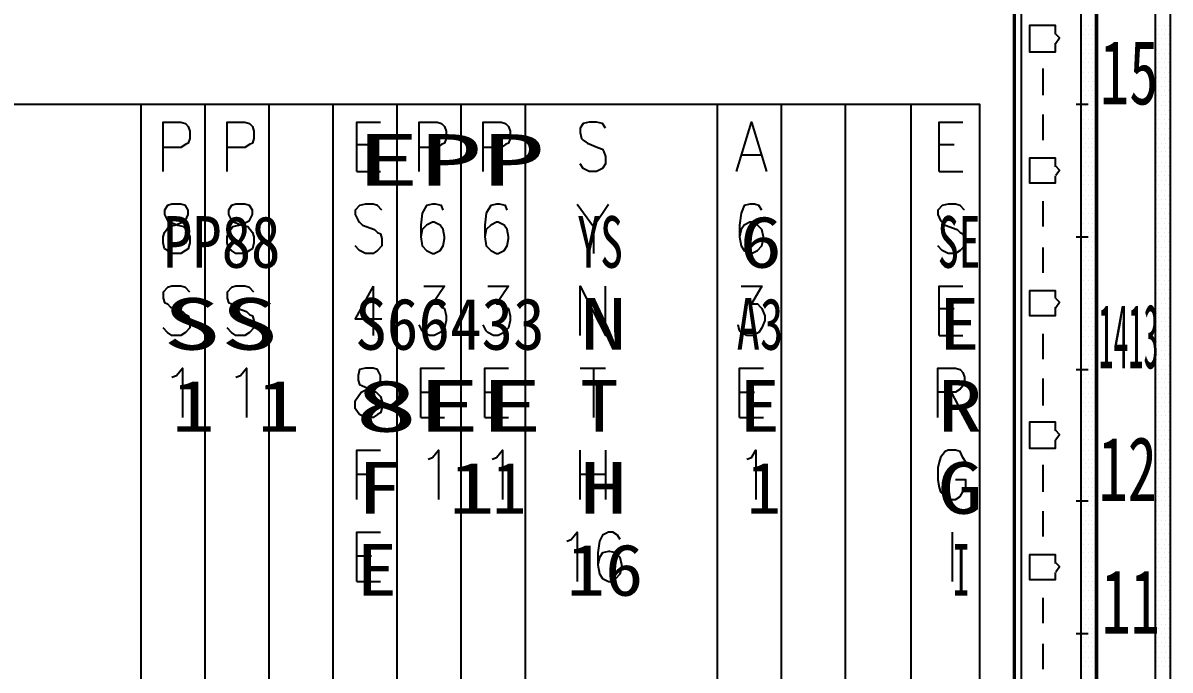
# Model space of a CAD drawing. Header units: metres. Extents: x 17 to 1264, y 17 to 859.
# Drawn here: x 231.7 to 342.6, y 276.7 to 339.2 of the extents above; entities that cross this region are included whole.
import ezdxf

# ---------------------------------------------------------------- set-up
doc = ezdxf.new("R2010")
doc.units = ezdxf.units.M
for name, color, linetype in [('LINES', 7, 'Continuous'), ('POLYLINES', 4, 'Continuous'), ('RECTS', 7, 'Continuous'), ('TEXTS', 3, 'Continuous')]:
    doc.layers.add(name, color=color, linetype=linetype)

msp = doc.modelspace()

# ---------------------------------------------------------------- linework, layer by layer
at = {"layer": 'LINES'}
for p, q in [((327.59, 152.64), (327.59, 755.14)), ((334.22, 338.98), (334.22, 338.98)), ((334.36, 338.54), (334.36, 338.54)), ((334.65, 338.98), (334.65, 338.98)), ((334.94, 338.54), (334.94, 338.54)), ((335.08, 338.98), (335.08, 338.98)), ((335.37, 338.54), (335.37, 338.54)), ((341.27, 338.54), (341.27, 338.54)), ((341.42, 338.98), (341.42, 338.98)), ((341.71, 338.54), (341.71, 338.54)), ((341.99, 338.98), (341.99, 338.98)), ((342.14, 338.54), (342.14, 338.54)), ((342.43, 338.98), (342.43, 338.98)), ((334.22, 338.11), (334.22, 338.11)), ((334.22, 337.1), (334.22, 337.1)), ((334.36, 337.68), (334.36, 337.68)), ((334.65, 338.11), (334.65, 338.11)), ((334.65, 337.1), (334.65, 337.1)), ((334.94, 337.68), (334.94, 337.68)), ((335.08, 338.11), (335.08, 338.11)), ((335.08, 337.1), (335.08, 337.1)), ((335.37, 337.68), (335.37, 337.68)), ((341.27, 337.68), (341.27, 337.68)), ((341.42, 338.11), (341.42, 338.11)), ((341.42, 337.1), (341.42, 337.1)), ((341.71, 337.68), (341.71, 337.68)), ((341.99, 338.11), (341.99, 338.11)), ((341.99, 337.1), (341.99, 337.1)), ((342.14, 337.68), (342.14, 337.68)), ((342.43, 338.11), (342.43, 338.11)), ((342.43, 337.1), (342.43, 337.1)), ((334.22, 336.24), (334.22, 336.24)), ((334.36, 336.67), (334.36, 336.67)), ((334.65, 336.24), (334.65, 336.24)), ((334.94, 336.67), (334.94, 336.67)), ((335.08, 336.24), (335.08, 336.24)), ((335.37, 336.67), (335.37, 336.67)), ((341.27, 336.67), (341.27, 336.67)), ((341.42, 336.24), (341.42, 336.24)), ((341.71, 336.67), (341.71, 336.67)), ((341.99, 336.24), (341.99, 336.24)), ((342.14, 336.67), (342.14, 336.67)), ((342.43, 336.24), (342.43, 336.24)), ((334.22, 335.38), (334.22, 335.38)), ((334.36, 335.81), (334.36, 335.81)), ((334.36, 334.94), (334.36, 334.94)), ((334.65, 335.38), (334.65, 335.38)), ((334.94, 335.81), (334.94, 335.81)), ((334.94, 334.94), (334.94, 334.94)), ((335.08, 335.38), (335.08, 335.38)), ((335.37, 335.81), (335.37, 335.81)), ((335.37, 334.94), (335.37, 334.94)), ((341.27, 335.81), (341.27, 335.81)), ((341.27, 334.94), (341.27, 334.94)), ((341.42, 335.38), (341.42, 335.38)), ((341.71, 335.81), (341.71, 335.81)), ((341.71, 334.94), (341.71, 334.94)), ((341.99, 335.38), (341.99, 335.38)), ((342.14, 335.81), (342.14, 335.81)), ((342.14, 334.94), (342.14, 334.94)), ((342.43, 335.38), (342.43, 335.38)), ((330.26, 334.8), (330.26, 332.21)), ((334.22, 334.37), (334.22, 334.37)), ((334.36, 333.94), (334.36, 333.94)), ((334.65, 334.37), (334.65, 334.37)), ((334.94, 333.94), (334.94, 333.94)), ((335.08, 334.37), (335.08, 334.37)), ((335.37, 333.94), (335.37, 333.94)), ((341.27, 333.94), (341.27, 333.94)), ((341.42, 334.37), (341.42, 334.37)), ((341.71, 333.94), (341.71, 333.94)), ((341.99, 334.37), (341.99, 334.37)), ((342.14, 333.94), (342.14, 333.94)), ((342.43, 334.37), (342.43, 334.37)), ((334.22, 333.5), (334.22, 333.5)), ((334.22, 332.64), (334.22, 332.64)), ((334.36, 333.07), (334.36, 333.07)), ((334.65, 333.5), (334.65, 333.5)), ((334.65, 332.64), (334.65, 332.64)), ((334.94, 333.07), (334.94, 333.07)), ((335.08, 333.5), (335.08, 333.5)), ((335.08, 332.64), (335.08, 332.64)), ((335.37, 333.07), (335.37, 333.07)), ((341.27, 333.07), (341.27, 333.07)), ((341.42, 333.5), (341.42, 333.5)), ((341.42, 332.64), (341.42, 332.64)), ((341.71, 333.07), (341.71, 333.07)), ((341.99, 333.5), (341.99, 333.5)), ((341.99, 332.64), (341.99, 332.64)), ((342.14, 333.07), (342.14, 333.07)), ((342.43, 333.5), (342.43, 333.5)), ((342.43, 332.64), (342.43, 332.64)), ((334.22, 331.63), (334.22, 331.63)), ((334.36, 332.21), (334.36, 332.21)), ((334.65, 331.63), (334.65, 331.63)), ((334.94, 332.21), (334.94, 332.21)), ((335.08, 331.63), (335.08, 331.63)), ((335.37, 332.21), (335.37, 332.21)), ((341.27, 332.21), (341.27, 332.21)), ((341.42, 331.63), (341.42, 331.63)), ((341.71, 332.21), (341.71, 332.21)), ((341.99, 331.63), (341.99, 331.63)), ((342.14, 332.21), (342.14, 332.21)), ((342.43, 331.63), (342.43, 331.63)), ((280.22, 331.34), (292.6, 331.34)), ((333.5, 331.34), (334.65, 331.34)), ((334.22, 330.77), (334.22, 330.77)), ((334.36, 331.2), (334.36, 331.2)), ((334.65, 330.77), (334.65, 330.77)), ((334.94, 331.2), (334.94, 331.2)), ((335.08, 330.77), (335.08, 330.77)), ((335.37, 331.2), (335.37, 331.2)), ((341.27, 331.2), (341.27, 331.2)), ((341.42, 330.77), (341.42, 330.77)), ((341.71, 331.2), (341.71, 331.2)), ((341.99, 330.77), (341.99, 330.77)), ((342.14, 331.2), (342.14, 331.2)), ((342.43, 330.77), (342.43, 330.77)), ((330.26, 330.34), (330.26, 327.89)), ((334.22, 329.9), (334.22, 329.9)), ((334.36, 330.34), (334.36, 330.34)), ((334.36, 329.47), (334.36, 329.47)), ((334.65, 329.9), (334.65, 329.9)), ((334.94, 330.34), (334.94, 330.34)), ((334.94, 329.47), (334.94, 329.47)), ((335.08, 329.9), (335.08, 329.9)), ((335.37, 330.34), (335.37, 330.34)), ((335.37, 329.47), (335.37, 329.47)), ((341.27, 330.34), (341.27, 330.34)), ((341.27, 329.47), (341.27, 329.47)), ((341.42, 329.9), (341.42, 329.9)), ((341.71, 330.34), (341.71, 330.34)), ((341.71, 329.47), (341.71, 329.47)), ((341.99, 329.9), (341.99, 329.9)), ((342.14, 330.34), (342.14, 330.34)), ((342.14, 329.47), (342.14, 329.47)), ((342.43, 329.9), (342.43, 329.9)), ((334.22, 329.04), (334.22, 329.04)), ((334.36, 328.46), (334.36, 328.46)), ((334.65, 329.04), (334.65, 329.04)), ((334.94, 328.46), (334.94, 328.46)), ((335.08, 329.04), (335.08, 329.04)), ((335.37, 328.46), (335.37, 328.46)), ((341.27, 328.46), (341.27, 328.46)), ((341.42, 329.04), (341.42, 329.04)), ((341.71, 328.46), (341.71, 328.46)), ((341.99, 329.04), (341.99, 329.04)), ((342.14, 328.46), (342.14, 328.46)), ((342.43, 329.04), (342.43, 329.04)), ((263.95, 327.46), (265.39, 327.46)), ((320.25, 327.46), (321.69, 327.46)), ((334.22, 328.03), (334.22, 328.03)), ((334.22, 327.17), (334.22, 327.17)), ((334.36, 327.6), (334.36, 327.6)), ((334.65, 328.03), (334.65, 328.03)), ((334.65, 327.17), (334.65, 327.17)), ((334.94, 327.6), (334.94, 327.6)), ((335.08, 328.03), (335.08, 328.03)), ((335.08, 327.17), (335.08, 327.17)), ((335.37, 327.6), (335.37, 327.6)), ((341.27, 327.6), (341.27, 327.6)), ((341.42, 328.03), (341.42, 328.03)), ((341.42, 327.17), (341.42, 327.17)), ((341.71, 327.6), (341.71, 327.6)), ((341.99, 328.03), (341.99, 328.03)), ((341.99, 327.17), (341.99, 327.17)), ((342.14, 327.6), (342.14, 327.6)), ((342.43, 328.03), (342.43, 328.03)), ((342.43, 327.17), (342.43, 327.17)), ((301.1, 326.45), (302.97, 326.45)), ((334.22, 326.3), (334.22, 326.3)), ((334.36, 326.74), (334.36, 326.74)), ((334.65, 326.3), (334.65, 326.3)), ((334.94, 326.74), (334.94, 326.74)), ((335.08, 326.3), (335.08, 326.3)), ((335.37, 326.74), (335.37, 326.74)), ((341.27, 326.74), (341.27, 326.74)), ((341.42, 326.3), (341.42, 326.3)), ((341.71, 326.74), (341.71, 326.74)), ((341.99, 326.3), (341.99, 326.3)), ((342.14, 326.74), (342.14, 326.74)), ((342.43, 326.3), (342.43, 326.3)), ((334.22, 325.3), (334.22, 325.3)), ((334.36, 325.73), (334.36, 325.73)), ((334.65, 325.3), (334.65, 325.3)), ((334.94, 325.73), (334.94, 325.73)), ((335.08, 325.3), (335.08, 325.3)), ((335.37, 325.73), (335.37, 325.73)), ((341.27, 325.73), (341.27, 325.73)), ((341.42, 325.3), (341.42, 325.3)), ((341.71, 325.73), (341.71, 325.73)), ((341.99, 325.3), (341.99, 325.3)), ((342.14, 325.73), (342.14, 325.73)), ((342.43, 325.3), (342.43, 325.3)), ((263.95, 324.86), (266.25, 324.86)), ((320.25, 324.86), (322.55, 324.86)), ((334.22, 324.43), (334.22, 324.43)), ((334.36, 324.86), (334.36, 324.86)), ((334.36, 324), (334.36, 324)), ((334.65, 324.43), (334.65, 324.43)), ((334.94, 324.86), (334.94, 324.86)), ((334.94, 324), (334.94, 324)), ((335.08, 324.43), (335.08, 324.43)), ((335.37, 324.86), (335.37, 324.86)), ((335.37, 324), (335.37, 324)), ((341.27, 324.86), (341.27, 324.86)), ((341.27, 324), (341.27, 324)), ((341.42, 324.43), (341.42, 324.43)), ((341.71, 324.86), (341.71, 324.86)), ((341.71, 324), (341.71, 324)), ((341.99, 324.43), (341.99, 324.43)), ((342.14, 324.86), (342.14, 324.86)), ((342.14, 324), (342.14, 324)), ((342.43, 324.43), (342.43, 324.43)), ((334.22, 323.57), (334.22, 323.57)), ((334.36, 322.99), (334.36, 322.99)), ((334.65, 323.57), (334.65, 323.57)), ((334.94, 322.99), (334.94, 322.99)), ((335.08, 323.57), (335.08, 323.57)), ((335.37, 322.99), (335.37, 322.99)), ((341.27, 322.99), (341.27, 322.99)), ((341.42, 323.57), (341.42, 323.57)), ((341.71, 322.99), (341.71, 322.99)), ((341.99, 323.57), (341.99, 323.57)), ((342.14, 322.99), (342.14, 322.99)), ((342.43, 323.57), (342.43, 323.57)), ((330.26, 321.98), (330.26, 319.54)), ((334.22, 322.56), (334.22, 322.56)), ((334.22, 321.7), (334.22, 321.7)), ((334.36, 322.13), (334.36, 322.13)), ((334.65, 322.56), (334.65, 322.56)), ((334.65, 321.7), (334.65, 321.7)), ((334.94, 322.13), (334.94, 322.13)), ((335.08, 322.56), (335.08, 322.56)), ((335.08, 321.7), (335.08, 321.7)), ((335.37, 322.13), (335.37, 322.13)), ((341.27, 322.13), (341.27, 322.13)), ((341.42, 322.56), (341.42, 322.56)), ((341.42, 321.7), (341.42, 321.7)), ((341.71, 322.13), (341.71, 322.13)), ((341.99, 322.56), (341.99, 322.56)), ((341.99, 321.7), (341.99, 321.7)), ((342.14, 322.13), (342.14, 322.13)), ((342.43, 322.56), (342.43, 322.56)), ((342.43, 321.7), (342.43, 321.7)), ((334.22, 320.83), (334.22, 320.83)), ((334.36, 321.26), (334.36, 321.26)), ((334.65, 320.83), (334.65, 320.83)), ((334.94, 321.26), (334.94, 321.26)), ((335.08, 320.83), (335.08, 320.83)), ((335.37, 321.26), (335.37, 321.26)), ((341.27, 321.26), (341.27, 321.26)), ((341.42, 320.83), (341.42, 320.83)), ((341.71, 321.26), (341.71, 321.26)), ((341.99, 320.83), (341.99, 320.83)), ((342.14, 321.26), (342.14, 321.26)), ((342.43, 320.83), (342.43, 320.83)), ((286.84, 319.54), (286.84, 316.94)), ((334.22, 319.82), (334.22, 319.82)), ((334.36, 320.26), (334.36, 320.26)), ((334.36, 319.39), (334.36, 319.39)), ((334.65, 319.82), (334.65, 319.82)), ((334.94, 320.26), (334.94, 320.26)), ((334.94, 319.39), (334.94, 319.39)), ((335.08, 319.82), (335.08, 319.82)), ((335.37, 320.26), (335.37, 320.26)), ((335.37, 319.39), (335.37, 319.39)), ((341.27, 320.26), (341.27, 320.26)), ((341.27, 319.39), (341.27, 319.39)), ((341.42, 319.82), (341.42, 319.82)), ((341.71, 320.26), (341.71, 320.26)), ((341.71, 319.39), (341.71, 319.39)), ((341.99, 319.82), (341.99, 319.82)), ((342.14, 320.26), (342.14, 320.26)), ((342.14, 319.39), (342.14, 319.39)), ((342.43, 319.82), (342.43, 319.82)), ((333.5, 318.53), (334.65, 318.53)), ((334.22, 318.96), (334.22, 318.96)), ((334.36, 318.53), (334.36, 318.53)), ((334.65, 318.96), (334.65, 318.96)), ((334.94, 318.53), (334.94, 318.53)), ((335.08, 318.96), (335.08, 318.96)), ((335.37, 318.53), (335.37, 318.53)), ((341.27, 318.53), (341.27, 318.53)), ((341.42, 318.96), (341.42, 318.96)), ((341.71, 318.53), (341.71, 318.53)), ((341.99, 318.96), (341.99, 318.96)), ((342.14, 318.53), (342.14, 318.53)), ((342.43, 318.96), (342.43, 318.96)), ((330.26, 317.52), (330.26, 315.07)), ((334.22, 318.1), (334.22, 318.1)), ((334.36, 317.52), (334.36, 317.52)), ((334.65, 318.1), (334.65, 318.1)), ((334.94, 317.52), (334.94, 317.52)), ((335.08, 318.1), (335.08, 318.1)), ((335.37, 317.52), (335.37, 317.52)), ((341.27, 317.52), (341.27, 317.52)), ((341.42, 318.1), (341.42, 318.1)), ((341.71, 317.52), (341.71, 317.52)), ((341.99, 318.1), (341.99, 318.1)), ((342.14, 317.52), (342.14, 317.52)), ((342.43, 318.1), (342.43, 318.1)), ((334.22, 317.09), (334.22, 317.09)), ((334.22, 316.22), (334.22, 316.22)), ((334.36, 316.66), (334.36, 316.66)), ((334.65, 317.09), (334.65, 317.09)), ((334.65, 316.22), (334.65, 316.22)), ((334.94, 316.66), (334.94, 316.66)), ((335.08, 317.09), (335.08, 317.09)), ((335.08, 316.22), (335.08, 316.22)), ((335.37, 316.66), (335.37, 316.66)), ((341.27, 316.66), (341.27, 316.66)), ((341.42, 317.09), (341.42, 317.09)), ((341.42, 316.22), (341.42, 316.22)), ((341.71, 316.66), (341.71, 316.66)), ((341.99, 317.09), (341.99, 317.09)), ((341.99, 316.22), (341.99, 316.22)), ((342.14, 316.66), (342.14, 316.66)), ((342.43, 317.09), (342.43, 317.09)), ((342.43, 316.22), (342.43, 316.22)), ((334.22, 315.36), (334.22, 315.36)), ((334.36, 315.79), (334.36, 315.79)), ((334.65, 315.36), (334.65, 315.36)), ((334.94, 315.79), (334.94, 315.79)), ((335.08, 315.36), (335.08, 315.36)), ((335.37, 315.79), (335.37, 315.79)), ((341.27, 315.79), (341.27, 315.79)), ((341.42, 315.36), (341.42, 315.36)), ((341.71, 315.79), (341.71, 315.79)), ((341.99, 315.36), (341.99, 315.36)), ((342.14, 315.79), (342.14, 315.79)), ((342.43, 315.36), (342.43, 315.36)), ((334.22, 314.35), (334.22, 314.35)), ((334.36, 314.78), (334.36, 314.78)), ((334.36, 313.92), (334.36, 313.92)), ((334.65, 314.35), (334.65, 314.35)), ((334.94, 314.78), (334.94, 314.78)), ((334.94, 313.92), (334.94, 313.92)), ((335.08, 314.35), (335.08, 314.35)), ((335.37, 314.78), (335.37, 314.78)), ((335.37, 313.92), (335.37, 313.92)), ((341.27, 314.78), (341.27, 314.78)), ((341.27, 313.92), (341.27, 313.92)), ((341.42, 314.35), (341.42, 314.35)), ((341.71, 314.78), (341.71, 314.78)), ((341.71, 313.92), (341.71, 313.92)), ((341.99, 314.35), (341.99, 314.35)), ((342.14, 314.78), (342.14, 314.78)), ((342.14, 313.92), (342.14, 313.92)), ((342.43, 314.35), (342.43, 314.35)), ((265.53, 313.78), (265.53, 309.02)), ((334.22, 313.49), (334.22, 313.49)), ((334.36, 313.06), (334.36, 313.06)), ((334.65, 313.49), (334.65, 313.49)), ((334.94, 313.06), (334.94, 313.06)), ((335.08, 313.49), (335.08, 313.49)), ((335.37, 313.06), (335.37, 313.06)), ((341.27, 313.06), (341.27, 313.06)), ((341.42, 313.49), (341.42, 313.49)), ((341.71, 313.06), (341.71, 313.06)), ((341.99, 313.49), (341.99, 313.49)), ((342.14, 313.06), (342.14, 313.06)), ((342.43, 313.49), (342.43, 313.49)), ((320.25, 311.62), (321.69, 311.62)), ((334.22, 312.62), (334.22, 312.62)), ((334.22, 311.62), (334.22, 311.62)), ((334.36, 312.05), (334.36, 312.05)), ((334.65, 312.62), (334.65, 312.62)), ((334.65, 311.62), (334.65, 311.62)), ((334.94, 312.05), (334.94, 312.05)), ((335.08, 312.62), (335.08, 312.62)), ((335.08, 311.62), (335.08, 311.62)), ((335.37, 312.05), (335.37, 312.05)), ((341.27, 312.05), (341.27, 312.05)), ((341.42, 312.62), (341.42, 312.62)), ((341.42, 311.62), (341.42, 311.62)), ((341.71, 312.05), (341.71, 312.05)), ((341.99, 312.62), (341.99, 312.62)), ((341.99, 311.62), (341.99, 311.62)), ((342.14, 312.05), (342.14, 312.05)), ((342.43, 312.62), (342.43, 312.62)), ((342.43, 311.62), (342.43, 311.62)), ((334.22, 310.75), (334.22, 310.75)), ((334.36, 311.18), (334.36, 311.18)), ((334.65, 310.75), (334.65, 310.75)), ((334.94, 311.18), (334.94, 311.18)), ((335.08, 310.75), (335.08, 310.75)), ((335.37, 311.18), (335.37, 311.18)), ((341.27, 311.18), (341.27, 311.18)), ((341.42, 310.75), (341.42, 310.75)), ((341.71, 311.18), (341.71, 311.18)), ((341.99, 310.75), (341.99, 310.75)), ((342.14, 311.18), (342.14, 311.18)), ((342.43, 310.75), (342.43, 310.75)), ((334.22, 309.89), (334.22, 309.89)), ((334.36, 310.32), (334.36, 310.32)), ((334.36, 309.46), (334.36, 309.46)), ((334.65, 309.89), (334.65, 309.89)), ((334.94, 310.32), (334.94, 310.32)), ((334.94, 309.46), (334.94, 309.46)), ((335.08, 309.89), (335.08, 309.89)), ((335.37, 310.32), (335.37, 310.32)), ((335.37, 309.46), (335.37, 309.46)), ((341.27, 310.32), (341.27, 310.32)), ((341.27, 309.46), (341.27, 309.46)), ((341.42, 309.89), (341.42, 309.89)), ((341.71, 310.32), (341.71, 310.32)), ((341.71, 309.46), (341.71, 309.46)), ((341.99, 309.89), (341.99, 309.89)), ((342.14, 310.32), (342.14, 310.32)), ((342.14, 309.46), (342.14, 309.46)), ((342.43, 309.89), (342.43, 309.89)), ((320.25, 309.02), (322.55, 309.02)), ((330.26, 309.17), (330.26, 306.72)), ((334.22, 308.88), (334.22, 308.88)), ((334.36, 308.45), (334.36, 308.45)), ((334.65, 308.88), (334.65, 308.88)), ((334.94, 308.45), (334.94, 308.45)), ((335.08, 308.88), (335.08, 308.88)), ((335.37, 308.45), (335.37, 308.45)), ((341.27, 308.45), (341.27, 308.45)), ((341.42, 308.88), (341.42, 308.88)), ((341.71, 308.45), (341.71, 308.45)), ((341.99, 308.88), (341.99, 308.88)), ((342.14, 308.45), (342.14, 308.45)), ((342.43, 308.88), (342.43, 308.88)), ((334.22, 308.02), (334.22, 308.02)), ((334.22, 307.15), (334.22, 307.15)), ((334.36, 307.58), (334.36, 307.58)), ((334.65, 308.02), (334.65, 308.02)), ((334.65, 307.15), (334.65, 307.15)), ((334.94, 307.58), (334.94, 307.58)), ((335.08, 308.02), (335.08, 308.02)), ((335.08, 307.15), (335.08, 307.15)), ((335.37, 307.58), (335.37, 307.58)), ((341.27, 307.58), (341.27, 307.58)), ((341.42, 308.02), (341.42, 308.02)), ((341.42, 307.15), (341.42, 307.15)), ((341.71, 307.58), (341.71, 307.58)), ((341.99, 308.02), (341.99, 308.02)), ((341.99, 307.15), (341.99, 307.15)), ((342.14, 307.58), (342.14, 307.58)), ((342.43, 308.02), (342.43, 308.02)), ((342.43, 307.15), (342.43, 307.15)), ((334.22, 306.14), (334.22, 306.14)), ((334.36, 306.72), (334.36, 306.72)), ((334.65, 306.14), (334.65, 306.14)), ((334.94, 306.72), (334.94, 306.72)), ((335.08, 306.14), (335.08, 306.14)), ((335.37, 306.72), (335.37, 306.72)), ((341.27, 306.72), (341.27, 306.72)), ((341.42, 306.14), (341.42, 306.14)), ((341.71, 306.72), (341.71, 306.72)), ((341.99, 306.14), (341.99, 306.14)), ((342.14, 306.72), (342.14, 306.72)), ((342.43, 306.14), (342.43, 306.14)), ((285.55, 305.86), (287.99, 305.86)), ((286.84, 305.86), (286.84, 301.1)), ((333.5, 305.71), (334.65, 305.71)), ((334.22, 305.28), (334.22, 305.28)), ((334.36, 305.71), (334.36, 305.71)), ((334.65, 305.28), (334.65, 305.28)), ((334.94, 305.71), (334.94, 305.71)), ((335.08, 305.28), (335.08, 305.28)), ((335.37, 305.71), (335.37, 305.71)), ((341.27, 305.71), (341.27, 305.71)), ((341.42, 305.28), (341.42, 305.28)), ((341.71, 305.71), (341.71, 305.71)), ((341.99, 305.28), (341.99, 305.28)), ((342.14, 305.71), (342.14, 305.71)), ((342.43, 305.28), (342.43, 305.28)), ((330.26, 304.85), (330.26, 302.26)), ((334.22, 304.42), (334.22, 304.42)), ((334.36, 304.85), (334.36, 304.85)), ((334.36, 303.98), (334.36, 303.98)), ((334.65, 304.42), (334.65, 304.42)), ((334.94, 304.85), (334.94, 304.85)), ((334.94, 303.98), (334.94, 303.98)), ((335.08, 304.42), (335.08, 304.42)), ((335.37, 304.85), (335.37, 304.85)), ((335.37, 303.98), (335.37, 303.98)), ((341.27, 304.85), (341.27, 304.85)), ((341.27, 303.98), (341.27, 303.98)), ((341.42, 304.42), (341.42, 304.42)), ((341.71, 304.85), (341.71, 304.85)), ((341.71, 303.98), (341.71, 303.98)), ((341.99, 304.42), (341.99, 304.42)), ((342.14, 304.85), (342.14, 304.85)), ((342.14, 303.98), (342.14, 303.98)), ((342.43, 304.42), (342.43, 304.42)), ((270.14, 303.55), (271.58, 303.55)), ((276.33, 303.55), (277.77, 303.55)), ((300.95, 303.55), (302.39, 303.55)), ((321.4, 303.55), (322.7, 301.1)), ((334.22, 303.41), (334.22, 303.41)), ((334.36, 302.98), (334.36, 302.98)), ((334.65, 303.41), (334.65, 303.41)), ((334.94, 302.98), (334.94, 302.98)), ((335.08, 303.41), (335.08, 303.41)), ((335.37, 302.98), (335.37, 302.98)), ((341.27, 302.98), (341.27, 302.98)), ((341.42, 303.41), (341.42, 303.41)), ((341.71, 302.98), (341.71, 302.98)), ((341.99, 303.41), (341.99, 303.41)), ((342.14, 302.98), (342.14, 302.98)), ((342.43, 303.41), (342.43, 303.41)), ((334.22, 302.54), (334.22, 302.54)), ((334.22, 301.68), (334.22, 301.68)), ((334.36, 302.11), (334.36, 302.11)), ((334.65, 302.54), (334.65, 302.54)), ((334.65, 301.68), (334.65, 301.68)), ((334.94, 302.11), (334.94, 302.11)), ((335.08, 302.54), (335.08, 302.54)), ((335.08, 301.68), (335.08, 301.68)), ((335.37, 302.11), (335.37, 302.11)), ((341.27, 302.11), (341.27, 302.11)), ((341.42, 302.54), (341.42, 302.54)), ((341.42, 301.68), (341.42, 301.68)), ((341.71, 302.11), (341.71, 302.11)), ((341.99, 302.54), (341.99, 302.54)), ((341.99, 301.68), (341.99, 301.68)), ((342.14, 302.11), (342.14, 302.11)), ((342.43, 302.54), (342.43, 302.54)), ((342.43, 301.68), (342.43, 301.68)), ((270.14, 301.1), (272.44, 301.1)), ((276.33, 301.1), (278.63, 301.1)), ((300.95, 301.1), (303.26, 301.1)), ((334.22, 300.67), (334.22, 300.67)), ((334.36, 301.25), (334.36, 301.25)), ((334.65, 300.67), (334.65, 300.67)), ((334.94, 301.25), (334.94, 301.25)), ((335.08, 300.67), (335.08, 300.67)), ((335.37, 301.25), (335.37, 301.25)), ((341.27, 301.25), (341.27, 301.25)), ((341.42, 300.67), (341.42, 300.67)), ((341.71, 301.25), (341.71, 301.25)), ((341.99, 300.67), (341.99, 300.67)), ((342.14, 301.25), (342.14, 301.25)), ((342.43, 300.67), (342.43, 300.67)), ((334.22, 299.81), (334.22, 299.81)), ((334.36, 300.24), (334.36, 300.24)), ((334.36, 299.38), (334.36, 299.38)), ((334.65, 299.81), (334.65, 299.81)), ((334.94, 300.24), (334.94, 300.24)), ((334.94, 299.38), (334.94, 299.38)), ((335.08, 299.81), (335.08, 299.81)), ((335.37, 300.24), (335.37, 300.24)), ((335.37, 299.38), (335.37, 299.38)), ((341.27, 300.24), (341.27, 300.24)), ((341.27, 299.38), (341.27, 299.38)), ((341.42, 299.81), (341.42, 299.81)), ((341.71, 300.24), (341.71, 300.24)), ((341.71, 299.38), (341.71, 299.38)), ((341.99, 299.81), (341.99, 299.81)), ((342.14, 300.24), (342.14, 300.24)), ((342.14, 299.38), (342.14, 299.38)), ((342.43, 299.81), (342.43, 299.81)), ((334.22, 298.94), (334.22, 298.94)), ((334.36, 298.51), (334.36, 298.51)), ((334.65, 298.94), (334.65, 298.94)), ((334.94, 298.51), (334.94, 298.51)), ((335.08, 298.94), (335.08, 298.94)), ((335.37, 298.51), (335.37, 298.51)), ((341.27, 298.51), (341.27, 298.51)), ((341.42, 298.94), (341.42, 298.94)), ((341.71, 298.51), (341.71, 298.51)), ((341.99, 298.94), (341.99, 298.94)), ((342.14, 298.51), (342.14, 298.51)), ((342.43, 298.94), (342.43, 298.94)), ((285.55, 293.18), (285.55, 297.94)), ((287.99, 297.94), (287.99, 293.18)), ((334.22, 297.94), (334.22, 297.94)), ((334.36, 297.5), (334.36, 297.5)), ((334.65, 297.94), (334.65, 297.94)), ((334.94, 297.5), (334.94, 297.5)), ((335.08, 297.94), (335.08, 297.94)), ((335.37, 297.5), (335.37, 297.5)), ((341.27, 297.5), (341.27, 297.5)), ((341.42, 297.94), (341.42, 297.94)), ((341.71, 297.5), (341.71, 297.5)), ((341.99, 297.94), (341.99, 297.94)), ((342.14, 297.5), (342.14, 297.5)), ((342.43, 297.94), (342.43, 297.94)), ((330.26, 296.5), (330.26, 293.9)), ((334.22, 297.07), (334.22, 297.07)), ((334.22, 296.21), (334.22, 296.21)), ((334.36, 296.64), (334.36, 296.64)), ((334.65, 297.07), (334.65, 297.07)), ((334.65, 296.21), (334.65, 296.21)), ((334.94, 296.64), (334.94, 296.64)), ((335.08, 297.07), (335.08, 297.07)), ((335.08, 296.21), (335.08, 296.21)), ((335.37, 296.64), (335.37, 296.64)), ((341.27, 296.64), (341.27, 296.64)), ((341.42, 297.07), (341.42, 297.07)), ((341.42, 296.21), (341.42, 296.21)), ((341.71, 296.64), (341.71, 296.64)), ((341.99, 297.07), (341.99, 297.07)), ((341.99, 296.21), (341.99, 296.21)), ((342.14, 296.64), (342.14, 296.64)), ((342.43, 297.07), (342.43, 297.07)), ((342.43, 296.21), (342.43, 296.21)), ((263.95, 295.63), (265.39, 295.63)), ((285.55, 295.63), (287.99, 295.63)), ((334.22, 295.2), (334.22, 295.2)), ((334.36, 295.78), (334.36, 295.78)), ((334.65, 295.2), (334.65, 295.2)), ((334.94, 295.78), (334.94, 295.78)), ((335.08, 295.2), (335.08, 295.2)), ((335.37, 295.78), (335.37, 295.78)), ((341.27, 295.78), (341.27, 295.78)), ((341.42, 295.2), (341.42, 295.2)), ((341.71, 295.78), (341.71, 295.78)), ((341.99, 295.2), (341.99, 295.2)), ((342.14, 295.78), (342.14, 295.78)), ((342.43, 295.2), (342.43, 295.2)), ((334.22, 294.34), (334.22, 294.34)), ((334.36, 294.77), (334.36, 294.77)), ((334.36, 293.9), (334.36, 293.9)), ((334.65, 294.34), (334.65, 294.34)), ((334.94, 294.77), (334.94, 294.77)), ((334.94, 293.9), (334.94, 293.9)), ((335.08, 294.34), (335.08, 294.34)), ((335.37, 294.77), (335.37, 294.77)), ((335.37, 293.9), (335.37, 293.9)), ((341.27, 294.77), (341.27, 294.77)), ((341.27, 293.9), (341.27, 293.9)), ((341.42, 294.34), (341.42, 294.34)), ((341.71, 294.77), (341.71, 294.77)), ((341.71, 293.9), (341.71, 293.9)), ((341.99, 294.34), (341.99, 294.34)), ((342.14, 294.77), (342.14, 294.77)), ((342.14, 293.9), (342.14, 293.9)), ((342.43, 294.34), (342.43, 294.34)), ((333.5, 293.04), (334.65, 293.04)), ((334.22, 293.47), (334.22, 293.47)), ((334.36, 293.04), (334.36, 293.04)), ((334.65, 293.47), (334.65, 293.47)), ((334.94, 293.04), (334.94, 293.04)), ((335.08, 293.47), (335.08, 293.47)), ((335.37, 293.04), (335.37, 293.04)), ((341.27, 293.04), (341.27, 293.04)), ((341.42, 293.47), (341.42, 293.47)), ((341.71, 293.04), (341.71, 293.04)), ((341.99, 293.47), (341.99, 293.47)), ((342.14, 293.04), (342.14, 293.04)), ((342.43, 293.47), (342.43, 293.47)), ((330.26, 292.03), (330.26, 289.58)), ((334.22, 292.61), (334.22, 292.61)), ((334.36, 292.03), (334.36, 292.03)), ((334.65, 292.61), (334.65, 292.61)), ((334.94, 292.03), (334.94, 292.03)), ((335.08, 292.61), (335.08, 292.61)), ((335.37, 292.03), (335.37, 292.03)), ((341.27, 292.03), (341.27, 292.03)), ((341.42, 292.61), (341.42, 292.61)), ((341.71, 292.03), (341.71, 292.03)), ((341.99, 292.61), (341.99, 292.61)), ((342.14, 292.03), (342.14, 292.03)), ((342.43, 292.61), (342.43, 292.61)), ((334.22, 291.6), (334.22, 291.6)), ((334.22, 290.74), (334.22, 290.74)), ((334.36, 291.17), (334.36, 291.17)), ((334.65, 291.6), (334.65, 291.6)), ((334.65, 290.74), (334.65, 290.74)), ((334.94, 291.17), (334.94, 291.17)), ((335.08, 291.6), (335.08, 291.6)), ((335.08, 290.74), (335.08, 290.74)), ((335.37, 291.17), (335.37, 291.17)), ((341.27, 291.17), (341.27, 291.17)), ((341.42, 291.6), (341.42, 291.6)), ((341.42, 290.74), (341.42, 290.74)), ((341.71, 291.17), (341.71, 291.17)), ((341.99, 291.6), (341.99, 291.6)), ((341.99, 290.74), (341.99, 290.74)), ((342.14, 291.17), (342.14, 291.17)), ((342.43, 291.6), (342.43, 291.6)), ((342.43, 290.74), (342.43, 290.74)), ((321.55, 285.26), (321.55, 290.02)), ((334.22, 289.87), (334.22, 289.87)), ((334.36, 290.3), (334.36, 290.3)), ((334.65, 289.87), (334.65, 289.87)), ((334.94, 290.3), (334.94, 290.3)), ((335.08, 289.87), (335.08, 289.87)), ((335.37, 290.3), (335.37, 290.3)), ((341.27, 290.3), (341.27, 290.3)), ((341.42, 289.87), (341.42, 289.87)), ((341.71, 290.3), (341.71, 290.3)), ((341.99, 289.87), (341.99, 289.87)), ((342.14, 290.3), (342.14, 290.3)), ((342.43, 289.87), (342.43, 289.87)), ((334.22, 288.86), (334.22, 288.86)), ((334.36, 289.3), (334.36, 289.3)), ((334.36, 288.43), (334.36, 288.43)), ((334.65, 288.86), (334.65, 288.86)), ((334.94, 289.3), (334.94, 289.3)), ((334.94, 288.43), (334.94, 288.43)), ((335.08, 288.86), (335.08, 288.86)), ((335.37, 289.3), (335.37, 289.3)), ((335.37, 288.43), (335.37, 288.43)), ((341.27, 289.3), (341.27, 289.3)), ((341.27, 288.43), (341.27, 288.43)), ((341.42, 288.86), (341.42, 288.86)), ((341.71, 289.3), (341.71, 289.3)), ((341.71, 288.43), (341.71, 288.43)), ((341.99, 288.86), (341.99, 288.86)), ((342.14, 289.3), (342.14, 289.3)), ((342.14, 288.43), (342.14, 288.43)), ((342.43, 288.86), (342.43, 288.86)), ((263.95, 287.71), (265.39, 287.71)), ((334.22, 288), (334.22, 288)), ((334.36, 287.57), (334.36, 287.57)), ((334.65, 288), (334.65, 288)), ((334.94, 287.57), (334.94, 287.57)), ((335.08, 288), (335.08, 288)), ((335.37, 287.57), (335.37, 287.57)), ((341.27, 287.57), (341.27, 287.57)), ((341.42, 288), (341.42, 288)), ((341.71, 287.57), (341.71, 287.57)), ((341.99, 288), (341.99, 288)), ((342.14, 287.57), (342.14, 287.57)), ((342.43, 288), (342.43, 288)), ((334.22, 287.14), (334.22, 287.14)), ((334.22, 286.13), (334.22, 286.13)), ((334.36, 286.56), (334.36, 286.56)), ((334.65, 287.14), (334.65, 287.14)), ((334.65, 286.13), (334.65, 286.13)), ((334.94, 286.56), (334.94, 286.56)), ((335.08, 287.14), (335.08, 287.14)), ((335.08, 286.13), (335.08, 286.13)), ((335.37, 286.56), (335.37, 286.56)), ((341.27, 286.56), (341.27, 286.56)), ((341.42, 287.14), (341.42, 287.14)), ((341.42, 286.13), (341.42, 286.13)), ((341.71, 286.56), (341.71, 286.56)), ((341.99, 287.14), (341.99, 287.14)), ((341.99, 286.13), (341.99, 286.13)), ((342.14, 286.56), (342.14, 286.56)), ((342.43, 287.14), (342.43, 287.14)), ((342.43, 286.13), (342.43, 286.13)), ((263.95, 285.26), (266.25, 285.26)), ((334.22, 285.26), (334.22, 285.26)), ((334.36, 285.7), (334.36, 285.7)), ((334.65, 285.26), (334.65, 285.26)), ((334.94, 285.7), (334.94, 285.7)), ((335.08, 285.26), (335.08, 285.26)), ((335.37, 285.7), (335.37, 285.7)), ((341.27, 285.7), (341.27, 285.7)), ((341.42, 285.26), (341.42, 285.26)), ((341.71, 285.7), (341.71, 285.7)), ((341.99, 285.26), (341.99, 285.26)), ((342.14, 285.7), (342.14, 285.7)), ((342.43, 285.26), (342.43, 285.26)), ((334.22, 284.4), (334.22, 284.4)), ((334.36, 284.83), (334.36, 284.83)), ((334.65, 284.4), (334.65, 284.4)), ((334.94, 284.83), (334.94, 284.83)), ((335.08, 284.4), (335.08, 284.4)), ((335.37, 284.83), (335.37, 284.83)), ((341.27, 284.83), (341.27, 284.83)), ((341.42, 284.4), (341.42, 284.4)), ((341.71, 284.83), (341.71, 284.83)), ((341.99, 284.4), (341.99, 284.4)), ((342.14, 284.83), (342.14, 284.83)), ((342.43, 284.4), (342.43, 284.4)), ((330.26, 283.68), (330.26, 281.23)), ((334.22, 283.39), (334.22, 283.39)), ((334.36, 283.82), (334.36, 283.82)), ((334.36, 282.96), (334.36, 282.96)), ((334.65, 283.39), (334.65, 283.39)), ((334.94, 283.82), (334.94, 283.82)), ((334.94, 282.96), (334.94, 282.96)), ((335.08, 283.39), (335.08, 283.39)), ((335.37, 283.82), (335.37, 283.82)), ((335.37, 282.96), (335.37, 282.96)), ((341.27, 283.82), (341.27, 283.82)), ((341.27, 282.96), (341.27, 282.96)), ((341.42, 283.39), (341.42, 283.39)), ((341.71, 283.82), (341.71, 283.82)), ((341.71, 282.96), (341.71, 282.96)), ((341.99, 283.39), (341.99, 283.39)), ((342.14, 283.82), (342.14, 283.82)), ((342.14, 282.96), (342.14, 282.96)), ((342.43, 283.39), (342.43, 283.39)), ((334.22, 282.53), (334.22, 282.53)), ((334.22, 281.66), (334.22, 281.66)), ((334.36, 282.1), (334.36, 282.1)), ((334.65, 282.53), (334.65, 282.53)), ((334.65, 281.66), (334.65, 281.66)), ((334.94, 282.1), (334.94, 282.1)), ((335.08, 282.53), (335.08, 282.53)), ((335.08, 281.66), (335.08, 281.66)), ((335.37, 282.1), (335.37, 282.1)), ((341.27, 282.1), (341.27, 282.1)), ((341.42, 282.53), (341.42, 282.53)), ((341.42, 281.66), (341.42, 281.66)), ((341.71, 282.1), (341.71, 282.1)), ((341.99, 282.53), (341.99, 282.53)), ((341.99, 281.66), (341.99, 281.66)), ((342.14, 282.1), (342.14, 282.1)), ((342.43, 282.53), (342.43, 282.53)), ((342.43, 281.66), (342.43, 281.66)), ((334.22, 280.66), (334.22, 280.66)), ((334.36, 281.09), (334.36, 281.09)), ((334.65, 280.66), (334.65, 280.66)), ((334.94, 281.09), (334.94, 281.09)), ((335.08, 280.66), (335.08, 280.66)), ((335.37, 281.09), (335.37, 281.09)), ((341.27, 281.09), (341.27, 281.09)), ((341.42, 280.66), (341.42, 280.66)), ((341.71, 281.09), (341.71, 281.09)), ((341.99, 280.66), (341.99, 280.66)), ((342.14, 281.09), (342.14, 281.09)), ((342.43, 280.66), (342.43, 280.66)), ((333.5, 280.22), (334.65, 280.22)), ((334.22, 279.79), (334.22, 279.79)), ((334.36, 280.22), (334.36, 280.22)), ((334.65, 279.79), (334.65, 279.79)), ((334.94, 280.22), (334.94, 280.22)), ((335.08, 279.79), (335.08, 279.79)), ((335.37, 280.22), (335.37, 280.22)), ((341.27, 280.22), (341.27, 280.22)), ((341.42, 279.79), (341.42, 279.79)), ((341.71, 280.22), (341.71, 280.22)), ((341.99, 279.79), (341.99, 279.79)), ((342.14, 280.22), (342.14, 280.22)), ((342.43, 279.79), (342.43, 279.79)), ((330.26, 279.22), (330.26, 276.77)), ((334.22, 278.93), (334.22, 278.93)), ((334.36, 279.36), (334.36, 279.36)), ((334.36, 278.35), (334.36, 278.35)), ((334.65, 278.93), (334.65, 278.93)), ((334.94, 279.36), (334.94, 279.36)), ((334.94, 278.35), (334.94, 278.35)), ((335.08, 278.93), (335.08, 278.93)), ((335.37, 279.36), (335.37, 279.36)), ((335.37, 278.35), (335.37, 278.35)), ((341.27, 279.36), (341.27, 279.36)), ((341.27, 278.35), (341.27, 278.35)), ((341.42, 278.93), (341.42, 278.93)), ((341.71, 279.36), (341.71, 279.36)), ((341.71, 278.35), (341.71, 278.35)), ((341.99, 278.93), (341.99, 278.93)), ((342.14, 279.36), (342.14, 279.36)), ((342.14, 278.35), (342.14, 278.35)), ((342.43, 278.93), (342.43, 278.93)), ((334.22, 277.92), (334.22, 277.92)), ((334.36, 277.49), (334.36, 277.49)), ((334.65, 277.92), (334.65, 277.92)), ((334.94, 277.49), (334.94, 277.49)), ((335.08, 277.92), (335.08, 277.92)), ((335.37, 277.49), (335.37, 277.49)), ((341.27, 277.49), (341.27, 277.49)), ((341.42, 277.92), (341.42, 277.92)), ((341.71, 277.49), (341.71, 277.49)), ((341.99, 277.92), (341.99, 277.92)), ((342.14, 277.49), (342.14, 277.49)), ((342.43, 277.92), (342.43, 277.92)), ((334.22, 277.06), (334.22, 277.06)), ((334.65, 277.06), (334.65, 277.06)), ((335.08, 277.06), (335.08, 277.06)), ((341.42, 277.06), (341.42, 277.06)), ((341.99, 277.06), (341.99, 277.06)), ((342.43, 277.06), (342.43, 277.06))]:
    msp.add_line(p, q, dxfattribs=at)
at = {"layer": 'POLYLINES'}
for points in [[(335.51, 756.72), (335.51, 611.42), (335.51, 152.64)], [(335.51, 756.72), (335.51, 611.42), (335.51, 152.64)], [(335.51, 756.72), (335.51, 611.42), (335.51, 152.64)], [(335.51, 756.72), (335.51, 611.42), (335.51, 152.64)], [(328.17, 737.57), (328.17, 596.88), (328.17, 152.64)], [(331.48, 337.25), (331.48, 336.38), (329.03, 336.38), (329.03, 338.98), (331.48, 338.98), (331.48, 338.11)], [(331.52, 337.25), (331.87, 337.76), (331.52, 338.11)], [(245.23, 324.86), (245.23, 329.62), (246.95, 329.62), (247.39, 329.47), (247.67, 329.18), (247.82, 328.75), (247.82, 328.03), (247.67, 327.6), (247.39, 327.46), (246.95, 327.17), (245.23, 327.17)], [(251.42, 324.86), (251.42, 329.62), (253.15, 329.62), (253.58, 329.47), (253.87, 329.18), (254.01, 328.75), (254.01, 328.03), (253.87, 327.6), (253.58, 327.46), (253.15, 327.17), (251.42, 327.17)], [(263.95, 324.86), (263.95, 329.62), (266.25, 329.62)], [(269.99, 324.86), (269.99, 329.62), (271.72, 329.62), (272.15, 329.47), (272.44, 329.18), (272.59, 328.75), (272.59, 328.03), (272.44, 327.6), (272.15, 327.46), (271.72, 327.17), (269.99, 327.17)], [(276.19, 324.86), (276.19, 329.62), (277.91, 329.62), (278.35, 329.47), (278.63, 329.18), (278.78, 328.75), (278.78, 328.03), (278.63, 327.6), (278.35, 327.46), (277.91, 327.17), (276.19, 327.17)], [(287.99, 329.04), (287.71, 329.47), (287.13, 329.62), (286.41, 329.62), (285.83, 329.47), (285.55, 329.04), (285.55, 328.61), (285.69, 328.03), (285.83, 327.89), (286.27, 327.6), (287.27, 327.17), (287.71, 327.02), (287.85, 326.74), (287.99, 326.3), (287.99, 325.58), (287.71, 325.15), (287.13, 324.86), (286.41, 324.86), (285.83, 325.15), (285.55, 325.58)], [(300.67, 324.86), (302.11, 329.62), (303.55, 324.86)], [(320.25, 324.86), (320.25, 329.62), (322.55, 329.62)], [(331.48, 324.43), (331.48, 323.71), (329.03, 323.71), (329.03, 326.16), (331.48, 326.16), (331.48, 325.3)], [(331.52, 324.49), (331.87, 324.99), (331.52, 325.35)], [(246.09, 321.7), (245.66, 321.55), (245.37, 321.12), (245.37, 320.69), (245.66, 320.11), (245.95, 319.97), (246.67, 319.68), (247.24, 319.54), (247.67, 318.96), (247.82, 318.53), (247.82, 317.95), (247.67, 317.38), (247.39, 317.23), (246.95, 316.94), (246.09, 316.94), (245.66, 317.23), (245.37, 317.38), (245.23, 317.95), (245.23, 318.53), (245.37, 318.96), (245.8, 319.54), (246.38, 319.68), (247.1, 319.97), (247.39, 320.11), (247.67, 320.69), (247.67, 321.12), (247.39, 321.55), (246.95, 321.7), (246.09, 321.7)], [(252.28, 321.7), (251.85, 321.55), (251.56, 321.12), (251.56, 320.69), (251.85, 320.11), (252.14, 319.97), (252.86, 319.68), (253.43, 319.54), (253.87, 318.96), (254.01, 318.53), (254.01, 317.95), (253.87, 317.38), (253.58, 317.23), (253.15, 316.94), (252.28, 316.94), (251.85, 317.23), (251.56, 317.38), (251.42, 317.95), (251.42, 318.53), (251.56, 318.96), (251.99, 319.54), (252.57, 319.68), (253.29, 319.97), (253.58, 320.11), (253.87, 320.69), (253.87, 321.12), (253.58, 321.55), (253.15, 321.7), (252.28, 321.7)], [(266.39, 321.12), (265.96, 321.55), (265.53, 321.7), (264.81, 321.7), (264.23, 321.55), (263.8, 321.12), (263.8, 320.69), (264.09, 320.11), (264.23, 319.97), (264.52, 319.68), (265.67, 319.25), (265.96, 318.96), (266.25, 318.82), (266.39, 318.38), (266.39, 317.66), (265.96, 317.23), (265.53, 316.94), (264.81, 316.94), (264.23, 317.23), (263.8, 317.66)], [(272.3, 321.12), (272.15, 321.55), (271.58, 321.7), (271.29, 321.7), (270.71, 321.55), (270.28, 320.83), (270.14, 319.68), (270.14, 318.53), (270.28, 317.66), (270.71, 317.23), (271.29, 316.94), (271.43, 316.94), (272.01, 317.23), (272.3, 317.66), (272.44, 318.38), (272.44, 318.53), (272.3, 319.25), (272.01, 319.68), (271.43, 319.97), (271.29, 319.97), (270.71, 319.68), (270.28, 319.25), (270.14, 318.53)], [(278.49, 321.12), (278.35, 321.55), (277.77, 321.7), (277.48, 321.7), (276.91, 321.55), (276.47, 320.83), (276.33, 319.68), (276.33, 318.53), (276.47, 317.66), (276.91, 317.23), (277.48, 316.94), (277.63, 316.94), (278.2, 317.23), (278.49, 317.66), (278.63, 318.38), (278.63, 318.53), (278.49, 319.25), (278.2, 319.68), (277.63, 319.97), (277.48, 319.97), (276.91, 319.68), (276.47, 319.25), (276.33, 318.53)], [(285.26, 321.7), (286.84, 319.54), (288.28, 321.7)], [(303.11, 321.12), (302.83, 321.55), (302.39, 321.7), (301.96, 321.7), (301.39, 321.55), (301.1, 320.83), (300.95, 319.68), (300.95, 318.53), (301.1, 317.66), (301.39, 317.23), (301.96, 316.94), (302.11, 316.94), (302.68, 317.23), (303.11, 317.66), (303.26, 318.38), (303.26, 318.53), (303.11, 319.25), (302.68, 319.68), (302.11, 319.97), (301.96, 319.97), (301.39, 319.68), (301.1, 319.25), (300.95, 318.53)], [(322.7, 321.12), (322.27, 321.55), (321.83, 321.7), (321.11, 321.7), (320.54, 321.55), (320.11, 321.12), (320.11, 320.69), (320.39, 320.11), (320.54, 319.97), (320.83, 319.68), (321.98, 319.25), (322.27, 318.96), (322.55, 318.82), (322.7, 318.38), (322.7, 317.66), (322.27, 317.23), (321.83, 316.94), (321.11, 316.94), (320.54, 317.23), (320.11, 317.66)], [(247.82, 313.2), (247.39, 313.63), (246.95, 313.78), (246.09, 313.78), (245.66, 313.63), (245.23, 313.2), (245.23, 312.62), (245.37, 312.19), (245.66, 312.05), (245.95, 311.76), (247.1, 311.33), (247.39, 311.04), (247.67, 310.9), (247.82, 310.46), (247.82, 309.74), (247.39, 309.31), (246.95, 309.02), (246.09, 309.02), (245.66, 309.31), (245.23, 309.74)], [(254.01, 313.2), (253.58, 313.63), (253.15, 313.78), (252.28, 313.78), (251.85, 313.63), (251.42, 313.2), (251.42, 312.62), (251.56, 312.19), (251.85, 312.05), (252.14, 311.76), (253.29, 311.33), (253.58, 311.04), (253.87, 310.9), (254.01, 310.46), (254.01, 309.74), (253.58, 309.31), (253.15, 309.02), (252.28, 309.02), (251.85, 309.31), (251.42, 309.74)], [(265.53, 313.78), (263.8, 310.61), (266.39, 310.61)], [(270.43, 313.78), (272.44, 313.78), (271.29, 312.05), (271.87, 312.05), (272.15, 311.76), (272.44, 311.62), (272.59, 310.9), (272.59, 310.46), (272.44, 309.74), (272.01, 309.31), (271.43, 309.02), (271, 309.02), (270.43, 309.31), (270.28, 309.46), (269.99, 310.03)], [(276.62, 313.78), (278.63, 313.78), (277.48, 312.05), (278.06, 312.05), (278.35, 311.76), (278.63, 311.62), (278.78, 310.9), (278.78, 310.46), (278.63, 309.74), (278.2, 309.31), (277.63, 309.02), (277.19, 309.02), (276.62, 309.31), (276.47, 309.46), (276.19, 310.03)], [(285.55, 309.02), (285.55, 313.78), (287.99, 309.02), (287.99, 313.78)], [(301.1, 313.78), (303.11, 313.78), (302.11, 312.05), (302.68, 312.05), (302.97, 311.76), (303.11, 311.62), (303.4, 310.9), (303.4, 310.46), (303.11, 309.74), (302.83, 309.31), (302.25, 309.02), (301.67, 309.02), (301.1, 309.31), (300.95, 309.46), (300.81, 310.03)], [(320.25, 309.02), (320.25, 313.78), (322.55, 313.78)], [(331.48, 311.76), (331.48, 310.9), (329.03, 310.9), (329.03, 313.34), (331.48, 313.34), (331.48, 312.62)], [(331.52, 311.72), (331.87, 312.23), (331.52, 312.58)], [(246.09, 304.99), (246.52, 305.14), (247.1, 305.86), (247.1, 301.1)], [(252.28, 304.99), (252.71, 305.14), (253.29, 305.86), (253.29, 301.1)], [(264.81, 305.86), (264.23, 305.71), (264.09, 305.14), (264.09, 304.7), (264.23, 304.27), (264.52, 304.13), (265.24, 303.84), (265.82, 303.55), (266.25, 303.12), (266.39, 302.69), (266.39, 301.97), (266.25, 301.54), (265.96, 301.39), (265.53, 301.1), (264.81, 301.1), (264.23, 301.39), (264.09, 301.54), (263.8, 301.97), (263.8, 302.69), (264.09, 303.12), (264.38, 303.55), (264.95, 303.84), (265.67, 304.13), (265.96, 304.27), (266.25, 304.7), (266.25, 305.14), (265.96, 305.71), (265.53, 305.86), (264.81, 305.86)], [(270.14, 301.1), (270.14, 305.86), (272.44, 305.86)], [(276.33, 301.1), (276.33, 305.86), (278.63, 305.86)], [(300.95, 301.1), (300.95, 305.86), (303.26, 305.86)], [(320.11, 301.1), (320.11, 305.86), (321.83, 305.86), (322.27, 305.71), (322.55, 305.42), (322.7, 304.99), (322.7, 304.56), (322.55, 304.13), (322.27, 303.84), (321.83, 303.55), (320.11, 303.55)], [(331.48, 298.94), (331.48, 298.08), (329.03, 298.08), (329.03, 300.67), (331.48, 300.67), (331.48, 299.81)], [(331.52, 298.96), (331.87, 299.46), (331.52, 299.82)], [(263.95, 293.18), (263.95, 297.94), (266.25, 297.94)], [(270.86, 297.07), (271.29, 297.22), (271.87, 297.94), (271.87, 293.18)], [(277.05, 297.07), (277.48, 297.22), (278.06, 297.94), (278.06, 293.18)], [(301.67, 297.07), (302.11, 297.22), (302.54, 297.94), (302.54, 293.18)], [(322.84, 296.78), (322.55, 297.22), (322.27, 297.79), (321.83, 297.94), (321.11, 297.94), (320.83, 297.79), (320.39, 297.22), (320.25, 296.78), (320.11, 296.21), (320.11, 295.06), (320.25, 294.34), (320.39, 293.9), (320.83, 293.47), (321.11, 293.18), (321.83, 293.18), (322.27, 293.47), (322.55, 293.9), (322.84, 294.34), (322.84, 295.06), (321.83, 295.06)], [(263.95, 285.26), (263.95, 290.02), (266.25, 290.02)], [(284.25, 289.15), (284.68, 289.3), (285.26, 290.02), (285.26, 285.26)], [(289.43, 289.3), (289.15, 289.73), (288.71, 290.02), (288.28, 290.02), (287.71, 289.73), (287.42, 289.15), (287.27, 288), (287.27, 286.85), (287.42, 285.98), (287.71, 285.55), (288.28, 285.26), (288.43, 285.26), (289, 285.55), (289.43, 285.98), (289.58, 286.56), (289.58, 286.85), (289.43, 287.57), (289, 288), (288.43, 288.14), (288.28, 288.14), (287.71, 288), (287.42, 287.57), (287.27, 286.85)], [(331.48, 286.13), (331.48, 285.41), (329.03, 285.41), (329.03, 287.86), (331.48, 287.86), (331.48, 286.99)], [(331.52, 286.19), (331.87, 286.7), (331.52, 287.05)]]:
    msp.add_lwpolyline(points, dxfattribs=at)
at = {"layer": 'RECTS'}
for points in [[(170.49, 771.12), (342.57, 771.12), (342.57, 139.97), (170.49, 139.97)], [(171.93, 769.68), (341.13, 769.68), (341.13, 141.41), (171.93, 141.41)], [(177.69, 756.72), (335.37, 756.72), (335.37, 151.2), (177.69, 151.2)], [(179.13, 755.14), (333.93, 755.14), (333.93, 152.64), (179.13, 152.64)], [(185.32, 365.04), (327.45, 365.04), (327.45, 216.43), (185.32, 216.43)], [(230.68, 331.34), (243.07, 331.34), (243.07, 241.2), (230.68, 241.2)], [(236.87, 331.34), (243.07, 331.34), (243.07, 241.2), (236.87, 241.2)], [(243.07, 331.34), (249.26, 331.34), (249.26, 241.2), (243.07, 241.2)], [(249.26, 331.34), (255.45, 331.34), (255.45, 241.2), (249.26, 241.2)], [(255.45, 331.34), (261.64, 331.34), (261.64, 241.2), (255.45, 241.2)], [(261.64, 331.34), (267.83, 331.34), (267.83, 241.2), (261.64, 241.2)], [(267.83, 331.34), (274.03, 331.34), (274.03, 241.2), (267.83, 241.2)], [(274.03, 331.34), (280.22, 331.34), (280.22, 241.2), (274.03, 241.2)], [(292.6, 331.34), (298.79, 331.34), (298.79, 241.2), (292.6, 241.2)], [(298.79, 331.34), (304.99, 331.34), (304.99, 241.2), (298.79, 241.2)], [(304.99, 331.34), (311.18, 331.34), (311.18, 241.2), (304.99, 241.2)], [(311.18, 331.34), (317.51, 331.34), (317.51, 241.2), (311.18, 241.2)], [(317.51, 331.34), (324.14, 331.34), (324.14, 241.2), (317.51, 241.2)]]:
    msp.add_lwpolyline(points, dxfattribs=at)

# ---------------------------------------------------------------- texts
at = {"layer": 'TEXTS'}
for s, height, width, p in [('15', 6.21, 0.666667, (335.8, 331.33)), ('EPP', 4.99, 1.788015, (263.95, 323.47)), ('PP88', 4.99, 0.835596, (245.23, 315.55)), ('YS', 4.99, 0.654127, (285.26, 315.55)), ('6', 4.99, 1.211639, (300.95, 315.55)), ('SE', 4.99, 0.605992, (320.11, 315.55)), ('SS', 4.99, 1.640892, (245.23, 307.63)), ('S66433', 4.99, 0.899895, (263.8, 307.63)), ('N', 4.99, 1.332859, (285.55, 307.63)), ('A3', 4.99, 0.666592, (300.67, 307.63)), ('E', 4.99, 1.151386, (320.25, 307.63)), ('1413', 6.21, 0.342998, (335.66, 305.84)), ('1 1', 4.99, 1.215644, (246.09, 299.71)), ('8EE', 4.99, 1.779706, (263.8, 299.71)), ('T', 4.99, 1.09106, (285.55, 299.71)), ('E', 4.99, 1.151386, (300.95, 299.71)), ('R', 4.99, 1.272273, (320.11, 299.71)), ('12', 6.21, 0.666667, (335.66, 293.02)), ('F 1', 4.99, 1.311913, (263.95, 291.79)), ('1', 4.99, 0.969311, (277.05, 291.79)), ('H', 4.99, 1.332859, (285.55, 291.79)), ('1', 4.99, 0.969311, (301.67, 291.79)), ('G', 4.99, 1.272844, (320.11, 291.79)), ('E', 4.99, 1.151386, (263.95, 283.87)), ('16', 4.99, 1.090475, (284.25, 283.87)), ('I', 4.99, 0.485082, (321.55, 283.87)), ('11', 6.21, 0.666667, (335.95, 280.21))]:
    msp.add_text(s, height=height, dxfattribs=dict(at, width=width)).set_placement(p)

doc.saveas('drawing.dxf')
